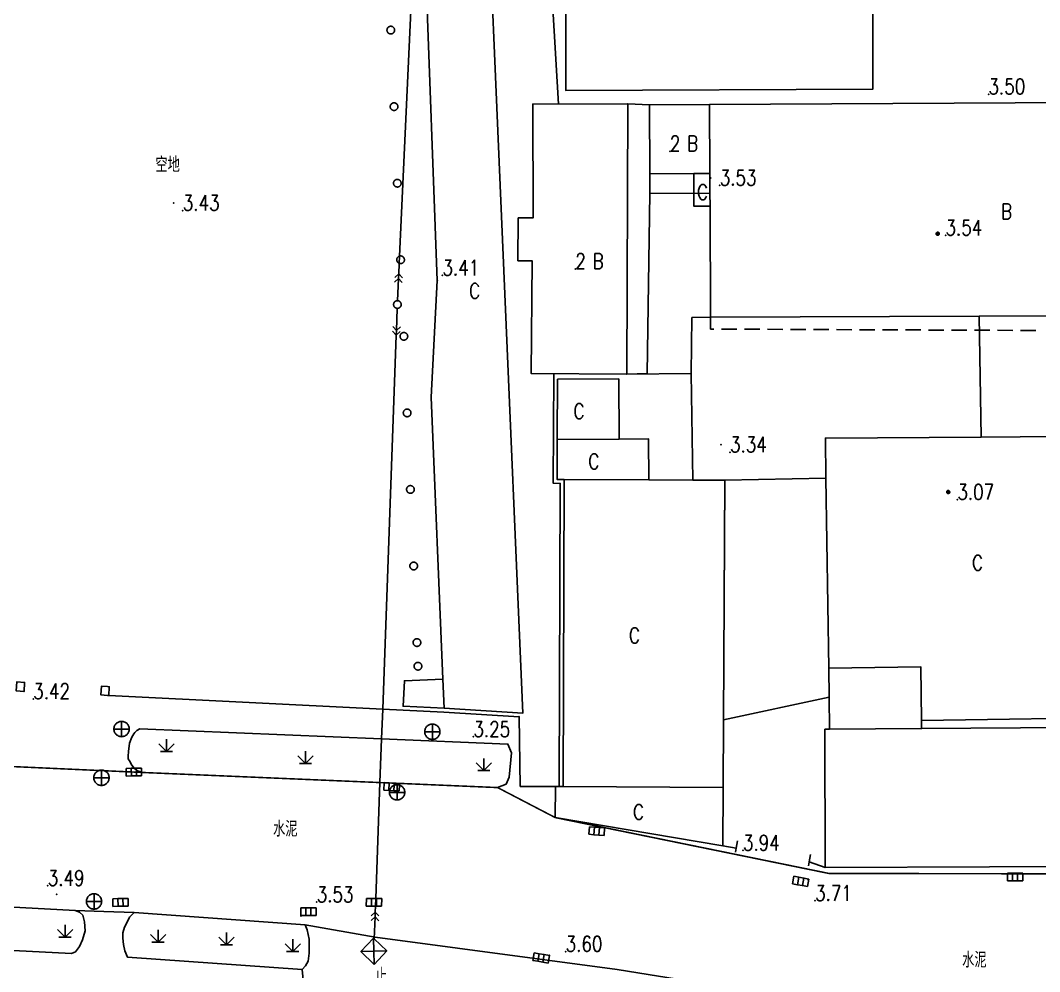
# Model space of a CAD drawing. Extents: x 500064 to 501389, y 2542464 to 2545400.
# Drawn here: x 500768.7 to 500835.2, y 2543049.7 to 2543111.8 of the extents above; entities that cross this region are included whole.
import ezdxf

# ---------------------------------------------------------------- set-up
doc = ezdxf.new("R2010")
doc.units = 0
doc.header["$LTSCALE"] = 0.5
doc.linetypes.add('CENTER', pattern=[50.8, 31.75, -6.35, 6.35, -6.35])
doc.layers.add('地形图', color=8, linetype='CONTINUOUS')
doc.styles.add('HZ', font='romans.shx', dxfattribs={"width": 0.8, "bigfont": 'hztxt.shx'})

msp = doc.modelspace()

# ---------------------------------------------------------------- linework, layer by layer
at = {"layer": '地形图', "linetype": 'Continuous', "const_width": 0.1}
msp.add_lwpolyline([(500667.086, 2543067.802), (500671.164, 2543067.622), (500701.342, 2543066.147), (500776.595, 2543062.722), (500799.805, 2543061.735), (500803.564, 2543059.778), (500821.423, 2543056.131), (500853.3, 2543056.079), (500858.689, 2543055.787), (500865.966, 2543053.35), (500870.357, 2543068.279), (500871.832, 2543084.568), (500873.555, 2543109.732), (500873.767, 2543122.87), (500871.505, 2543174.385), (500869.9, 2543231.392), (500861.967, 2543231.689)], dxfattribs=at)
at = {"layer": '地形图'}
for points in [[(500804.267, 2543163.829), (500804.247, 2543107.229), (500824.287, 2543107.299), (500824.289, 2543113.781), (500824.292, 2543121.966), (500824.304, 2543157.268), (500824.305, 2543159.568), (500824.307, 2543163.899)], [(500796.32, 2543066.906), (500801.453, 2543066.591), (500798.889, 2543126.371), (500794.727, 2543126.333), (500794.732, 2543123.565), (500795.89, 2543123.627), (500795.981, 2543119.774), (500796.018, 2543115.471), (500795.091, 2543115.453), (500795.87, 2543094.822), (500795.48, 2543087.216), (500796.242, 2543068.807)], [(500808.227, 2543088.71), (500808.299, 2543106.353), (500802.096, 2543106.331), (500802.123, 2543098.91), (500801.153, 2543098.906), (500801.133, 2543096.113), (500802.052, 2543096.107), (500802, 2543088.746)], [(500809.706, 2543106.283), (500808.299, 2543106.353), (500808.227, 2543088.71), (500809.558, 2543088.743), (500809.735, 2543100.503), (500809.731, 2543101.784)], [(500813.628, 2543106.305), (500809.706, 2543106.283), (500809.731, 2543101.784), (500812.602, 2543101.8), (500813.653, 2543101.806)], [(500853.525, 2543106.525), (500813.628, 2543106.305), (500813.653, 2543101.806), (500813.66, 2543100.525), (500813.665, 2543099.676), (500813.705, 2543092.432), (500831.235, 2543092.492), (500853.542, 2543092.568)], [(500809.731, 2543101.784), (500809.735, 2543100.503), (500812.608, 2543100.519), (500812.602, 2543101.8)], [(500812.602, 2543101.8), (500812.608, 2543100.519), (500812.613, 2543099.67), (500813.665, 2543099.676), (500813.66, 2543100.525), (500813.653, 2543101.806)], [(500831.235, 2543092.492), (500813.705, 2543092.432), (500812.485, 2543092.4), (500812.436, 2543088.752), (500812.54, 2543081.794), (500814.63, 2543081.784), (500814.641, 2543081.784), (500821.229, 2543081.921), (500821.191, 2543084.534), (500831.352, 2543084.608)], [(500807.732, 2543084.474), (500807.711, 2543088.397), (500803.718, 2543088.375), (500803.697, 2543084.451)], [(500807.732, 2543084.474), (500803.697, 2543084.451), (500803.683, 2543081.837), (500804.143, 2543081.835), (500809.67, 2543081.808), (500809.655, 2543084.484)], [(500821.229, 2543081.921), (500821.413, 2543069.53), (500827.413, 2543069.619), (500827.465, 2543066.12), (500841.788, 2543066.332), (500841.514, 2543084.682), (500831.352, 2543084.608), (500821.191, 2543084.534)], [(500809.67, 2543081.808), (500804.143, 2543081.835), (500804.08, 2543061.797), (500814.53, 2543061.747), (500814.554, 2543066.146), (500814.63, 2543081.784), (500812.54, 2543081.794)], [(500814.641, 2543081.784), (500814.64, 2543081.773), (500814.554, 2543066.146), (500821.441, 2543067.643), (500821.413, 2543069.53), (500821.229, 2543081.921)], [(500821.413, 2543069.53), (500821.441, 2543067.643), (500821.472, 2543065.543), (500827.473, 2543065.582), (500827.465, 2543066.12), (500827.413, 2543069.619)], [(500796.242, 2543068.807), (500793.722, 2543068.703), (500793.639, 2543067.039), (500796.32, 2543066.906)], [(500853.275, 2543065.757), (500827.473, 2543065.582), (500821.472, 2543065.543), (500821.157, 2543065.539), (500821.187, 2543056.509), (500853.337, 2543056.649)], [(500814.53, 2543061.747), (500804.08, 2543061.797), (500803.573, 2543061.8), (500803.564, 2543059.778), (500814.511, 2543057.939)]]:
    msp.add_lwpolyline(points, close=True, dxfattribs=at)
for points in [[(500787.384, 2543135.359), (500800.847, 2543133.659), (500801.712, 2543129.582), (500802.667, 2543125.079), (500803.788, 2543106.337)], [(500794.805, 2543126.585), (500793.413, 2543096.416), (500793.391, 2543095.94), (500793.359, 2543095.252)], [(500792.831, 2543110.911), (500792.847, 2543110.911), (500792.862, 2543110.912), (500792.878, 2543110.914), (500792.893, 2543110.917), (500792.908, 2543110.922), (500792.923, 2543110.927), (500792.938, 2543110.933), (500792.952, 2543110.939), (500792.966, 2543110.947), (500792.979, 2543110.956), (500792.991, 2543110.965), (500793.003, 2543110.975), (500793.015, 2543110.986), (500793.025, 2543110.998), (500793.035, 2543111.01), (500793.044, 2543111.023), (500793.053, 2543111.036), (500793.06, 2543111.05), (500793.066, 2543111.064), (500793.072, 2543111.079), (500793.077, 2543111.094), (500793.08, 2543111.109), (500793.083, 2543111.125), (500793.085, 2543111.14), (500793.086, 2543111.156), (500793.086, 2543111.172), (500793.085, 2543111.187), (500793.082, 2543111.203), (500793.079, 2543111.218), (500793.075, 2543111.233), (500793.07, 2543111.248), (500793.064, 2543111.263), (500793.057, 2543111.277), (500793.05, 2543111.29), (500793.041, 2543111.304), (500793.032, 2543111.316), (500793.022, 2543111.328), (500793.011, 2543111.34), (500792.999, 2543111.35), (500792.987, 2543111.36), (500792.974, 2543111.369), (500792.961, 2543111.377), (500792.947, 2543111.385), (500792.933, 2543111.391), (500792.918, 2543111.397), (500792.903, 2543111.402), (500792.888, 2543111.405), (500792.872, 2543111.408), (500792.857, 2543111.41), (500792.841, 2543111.411), (500792.825, 2543111.411), (500792.81, 2543111.409), (500792.794, 2543111.407), (500792.779, 2543111.404), (500792.763, 2543111.4), (500792.749, 2543111.395), (500792.734, 2543111.389), (500792.72, 2543111.382), (500792.706, 2543111.375), (500792.693, 2543111.366), (500792.68, 2543111.357), (500792.668, 2543111.347), (500792.657, 2543111.336), (500792.647, 2543111.324), (500792.637, 2543111.312), (500792.628, 2543111.299), (500792.619, 2543111.286), (500792.612, 2543111.272), (500792.605, 2543111.257), (500792.6, 2543111.243), (500792.595, 2543111.228), (500792.591, 2543111.213), (500792.589, 2543111.197), (500792.587, 2543111.182), (500792.586, 2543111.166), (500792.586, 2543111.15), (500792.587, 2543111.135), (500792.589, 2543111.119), (500792.593, 2543111.104), (500792.597, 2543111.088), (500792.602, 2543111.073), (500792.608, 2543111.059), (500792.614, 2543111.045), (500792.622, 2543111.031), (500792.631, 2543111.018), (500792.64, 2543111.005), (500792.65, 2543110.993), (500792.661, 2543110.982), (500792.673, 2543110.971), (500792.685, 2543110.962), (500792.698, 2543110.953), (500792.711, 2543110.944), (500792.725, 2543110.937), (500792.739, 2543110.93), (500792.754, 2543110.925), (500792.769, 2543110.92), (500792.784, 2543110.916), (500792.8, 2543110.913), (500792.815, 2543110.912), (500792.831, 2543110.911)], [(500793.044, 2543105.915), (500793.06, 2543105.916), (500793.076, 2543105.917), (500793.091, 2543105.919), (500793.107, 2543105.922), (500793.122, 2543105.926), (500793.137, 2543105.931), (500793.151, 2543105.937), (500793.165, 2543105.944), (500793.179, 2543105.952), (500793.192, 2543105.96), (500793.205, 2543105.97), (500793.217, 2543105.98), (500793.228, 2543105.991), (500793.239, 2543106.002), (500793.248, 2543106.014), (500793.258, 2543106.027), (500793.266, 2543106.041), (500793.273, 2543106.054), (500793.28, 2543106.069), (500793.285, 2543106.083), (500793.29, 2543106.098), (500793.294, 2543106.114), (500793.297, 2543106.129), (500793.298, 2543106.145), (500793.299, 2543106.16), (500793.299, 2543106.176), (500793.298, 2543106.192), (500793.296, 2543106.207), (500793.293, 2543106.223), (500793.289, 2543106.238), (500793.283, 2543106.253), (500793.278, 2543106.267), (500793.271, 2543106.281), (500793.263, 2543106.295), (500793.254, 2543106.308), (500793.245, 2543106.321), (500793.235, 2543106.333), (500793.224, 2543106.344), (500793.212, 2543106.355), (500793.2, 2543106.365), (500793.187, 2543106.374), (500793.174, 2543106.382), (500793.16, 2543106.389), (500793.146, 2543106.396), (500793.131, 2543106.401), (500793.116, 2543106.406), (500793.101, 2543106.41), (500793.086, 2543106.413), (500793.07, 2543106.414), (500793.054, 2543106.415), (500793.039, 2543106.415), (500793.023, 2543106.414), (500793.007, 2543106.412), (500792.992, 2543106.409), (500792.977, 2543106.405), (500792.962, 2543106.4), (500792.947, 2543106.394), (500792.933, 2543106.387), (500792.92, 2543106.379), (500792.906, 2543106.371), (500792.894, 2543106.361), (500792.882, 2543106.351), (500792.87, 2543106.34), (500792.86, 2543106.329), (500792.85, 2543106.316), (500792.841, 2543106.304), (500792.833, 2543106.29), (500792.825, 2543106.276), (500792.819, 2543106.262), (500792.813, 2543106.247), (500792.808, 2543106.232), (500792.805, 2543106.217), (500792.802, 2543106.202), (500792.8, 2543106.186), (500792.799, 2543106.17), (500792.799, 2543106.155), (500792.801, 2543106.139), (500792.803, 2543106.124), (500792.806, 2543106.108), (500792.81, 2543106.093), (500792.815, 2543106.078), (500792.821, 2543106.064), (500792.828, 2543106.049), (500792.835, 2543106.036), (500792.844, 2543106.023), (500792.853, 2543106.01), (500792.864, 2543105.998), (500792.874, 2543105.987), (500792.886, 2543105.976), (500792.898, 2543105.966), (500792.911, 2543105.957), (500792.924, 2543105.949), (500792.938, 2543105.941), (500792.953, 2543105.935), (500792.967, 2543105.929), (500792.982, 2543105.925), (500792.997, 2543105.921), (500793.013, 2543105.918), (500793.029, 2543105.916), (500793.044, 2543105.915)], [(500809.731, 2543101.784), (500809.735, 2543100.503), (500813.66, 2543100.525)], [(500793.258, 2543100.92), (500793.273, 2543100.92), (500793.289, 2543100.921), (500793.304, 2543100.923), (500793.32, 2543100.927), (500793.335, 2543100.931), (500793.35, 2543100.936), (500793.364, 2543100.942), (500793.379, 2543100.948), (500793.392, 2543100.956), (500793.405, 2543100.965), (500793.418, 2543100.974), (500793.43, 2543100.984), (500793.441, 2543100.995), (500793.452, 2543101.007), (500793.462, 2543101.019), (500793.471, 2543101.032), (500793.479, 2543101.045), (500793.487, 2543101.059), (500793.493, 2543101.073), (500793.499, 2543101.088), (500793.503, 2543101.103), (500793.507, 2543101.118), (500793.51, 2543101.134), (500793.512, 2543101.149), (500793.513, 2543101.165), (500793.512, 2543101.181), (500793.511, 2543101.196), (500793.509, 2543101.212), (500793.506, 2543101.227), (500793.502, 2543101.242), (500793.497, 2543101.257), (500793.491, 2543101.272), (500793.484, 2543101.286), (500793.476, 2543101.3), (500793.468, 2543101.313), (500793.458, 2543101.325), (500793.448, 2543101.337), (500793.437, 2543101.349), (500793.426, 2543101.359), (500793.414, 2543101.369), (500793.401, 2543101.378), (500793.387, 2543101.387), (500793.374, 2543101.394), (500793.359, 2543101.4), (500793.345, 2543101.406), (500793.33, 2543101.411), (500793.314, 2543101.414), (500793.299, 2543101.417), (500793.283, 2543101.419), (500793.268, 2543101.42), (500793.252, 2543101.42), (500793.236, 2543101.419), (500793.221, 2543101.416), (500793.205, 2543101.413), (500793.19, 2543101.409), (500793.175, 2543101.404), (500793.161, 2543101.398), (500793.147, 2543101.391), (500793.133, 2543101.384), (500793.12, 2543101.375), (500793.107, 2543101.366), (500793.095, 2543101.356), (500793.084, 2543101.345), (500793.073, 2543101.333), (500793.063, 2543101.321), (500793.054, 2543101.308), (500793.046, 2543101.295), (500793.039, 2543101.281), (500793.032, 2543101.267), (500793.026, 2543101.252), (500793.022, 2543101.237), (500793.018, 2543101.222), (500793.015, 2543101.206), (500793.013, 2543101.191), (500793.013, 2543101.175), (500793.013, 2543101.159), (500793.014, 2543101.144), (500793.016, 2543101.128), (500793.019, 2543101.113), (500793.023, 2543101.097), (500793.028, 2543101.083), (500793.034, 2543101.068), (500793.041, 2543101.054), (500793.049, 2543101.04), (500793.057, 2543101.027), (500793.067, 2543101.014), (500793.077, 2543101.002), (500793.088, 2543100.991), (500793.099, 2543100.981), (500793.112, 2543100.971), (500793.124, 2543100.962), (500793.138, 2543100.953), (500793.152, 2543100.946), (500793.166, 2543100.939), (500793.181, 2543100.934), (500793.196, 2543100.929), (500793.211, 2543100.925), (500793.226, 2543100.923), (500793.242, 2543100.921), (500793.258, 2543100.92)], [(500808.227, 2543088.71), (500809.558, 2543088.743), (500809.735, 2543100.503)], [(500828.522, 2543097.774), (500828.532, 2543097.774), (500828.543, 2543097.776), (500828.553, 2543097.779), (500828.562, 2543097.782), (500828.572, 2543097.787), (500828.581, 2543097.793), (500828.589, 2543097.799), (500828.596, 2543097.807), (500828.603, 2543097.815), (500828.606, 2543097.82), (500828.608, 2543097.824), (500828.613, 2543097.833), (500828.617, 2543097.843), (500828.62, 2543097.853), (500828.621, 2543097.863), (500828.622, 2543097.874), (500828.621, 2543097.884), (500828.62, 2543097.895), (500828.617, 2543097.905), (500828.613, 2543097.914), (500828.61, 2543097.921), (500828.608, 2543097.924), (500828.603, 2543097.933), (500828.596, 2543097.941), (500828.589, 2543097.948), (500828.581, 2543097.955), (500828.572, 2543097.96), (500828.571, 2543097.961), (500828.562, 2543097.965), (500828.553, 2543097.969), (500828.543, 2543097.972), (500828.532, 2543097.973), (500828.522, 2543097.974), (500828.511, 2543097.973), (500828.501, 2543097.972), (500828.491, 2543097.969), (500828.481, 2543097.965), (500828.472, 2543097.96), (500828.463, 2543097.955), (500828.455, 2543097.948), (500828.447, 2543097.941), (500828.441, 2543097.933), (500828.438, 2543097.928), (500828.435, 2543097.924), (500828.43, 2543097.914), (500828.427, 2543097.905), (500828.424, 2543097.895), (500828.422, 2543097.884), (500828.422, 2543097.874), (500828.422, 2543097.863), (500828.424, 2543097.853), (500828.427, 2543097.843), (500828.43, 2543097.833), (500828.434, 2543097.827), (500828.435, 2543097.824), (500828.441, 2543097.815), (500828.447, 2543097.807), (500828.455, 2543097.799), (500828.463, 2543097.793), (500828.472, 2543097.787), (500828.473, 2543097.787), (500828.481, 2543097.782), (500828.491, 2543097.779), (500828.501, 2543097.776), (500828.511, 2543097.774), (500828.522, 2543097.774)], [(500828.473, 2543097.787), (500828.606, 2543097.82), (500828.608, 2543097.824), (500828.435, 2543097.824), (500828.434, 2543097.827), (500828.622, 2543097.874), (500828.422, 2543097.874), (500828.61, 2543097.921), (500828.608, 2543097.924), (500828.435, 2543097.924), (500828.438, 2543097.928), (500828.571, 2543097.961)], [(500793.471, 2543095.925), (500793.487, 2543095.925), (500793.502, 2543095.926), (500793.518, 2543095.928), (500793.533, 2543095.931), (500793.548, 2543095.935), (500793.563, 2543095.94), (500793.578, 2543095.946), (500793.592, 2543095.953), (500793.606, 2543095.961), (500793.619, 2543095.969), (500793.631, 2543095.979), (500793.643, 2543095.989), (500793.655, 2543096), (500793.665, 2543096.011), (500793.675, 2543096.023), (500793.684, 2543096.036), (500793.693, 2543096.05), (500793.7, 2543096.063), (500793.707, 2543096.078), (500793.712, 2543096.092), (500793.717, 2543096.107), (500793.721, 2543096.123), (500793.723, 2543096.138), (500793.725, 2543096.154), (500793.726, 2543096.169), (500793.726, 2543096.185), (500793.725, 2543096.201), (500793.722, 2543096.216), (500793.719, 2543096.232), (500793.715, 2543096.247), (500793.71, 2543096.262), (500793.704, 2543096.276), (500793.697, 2543096.29), (500793.69, 2543096.304), (500793.681, 2543096.317), (500793.672, 2543096.33), (500793.662, 2543096.342), (500793.651, 2543096.353), (500793.639, 2543096.364), (500793.627, 2543096.374), (500793.614, 2543096.383), (500793.601, 2543096.391), (500793.587, 2543096.398), (500793.573, 2543096.405), (500793.558, 2543096.411), (500793.543, 2543096.415), (500793.528, 2543096.419), (500793.512, 2543096.422), (500793.497, 2543096.424), (500793.481, 2543096.424), (500793.465, 2543096.424), (500793.45, 2543096.423), (500793.434, 2543096.421), (500793.419, 2543096.418), (500793.413, 2543096.416), (500793.403, 2543096.414), (500793.389, 2543096.409), (500793.374, 2543096.403), (500793.36, 2543096.396), (500793.346, 2543096.388), (500793.333, 2543096.38), (500793.32, 2543096.37), (500793.309, 2543096.36), (500793.297, 2543096.349), (500793.287, 2543096.338), (500793.277, 2543096.325), (500793.268, 2543096.313), (500793.259, 2543096.299), (500793.252, 2543096.285), (500793.245, 2543096.271), (500793.24, 2543096.256), (500793.235, 2543096.241), (500793.231, 2543096.226), (500793.229, 2543096.211), (500793.227, 2543096.195), (500793.226, 2543096.179), (500793.226, 2543096.164), (500793.227, 2543096.148), (500793.229, 2543096.133), (500793.233, 2543096.117), (500793.237, 2543096.102), (500793.242, 2543096.087), (500793.248, 2543096.073), (500793.255, 2543096.058), (500793.262, 2543096.045), (500793.271, 2543096.032), (500793.28, 2543096.019), (500793.29, 2543096.007), (500793.301, 2543095.996), (500793.313, 2543095.985), (500793.325, 2543095.975), (500793.338, 2543095.966), (500793.351, 2543095.958), (500793.365, 2543095.95), (500793.379, 2543095.944), (500793.391, 2543095.94), (500793.394, 2543095.938), (500793.409, 2543095.934), (500793.424, 2543095.93), (500793.44, 2543095.927), (500793.455, 2543095.925), (500793.471, 2543095.925)], [(500793.098, 2543095.014), (500793.359, 2543095.252)], [(500793.278, 2543093.504), (500793.345, 2543094.944), (500793.359, 2543095.252)], [(500793.359, 2543095.252), (500793.597, 2543094.991)], [(500793.084, 2543094.706), (500793.345, 2543094.944)], [(500793.345, 2543094.944), (500793.583, 2543094.683)], [(500793.267, 2543093.004), (500793.283, 2543093.005), (500793.298, 2543093.006), (500793.314, 2543093.009), (500793.329, 2543093.012), (500793.344, 2543093.016), (500793.359, 2543093.022), (500793.373, 2543093.028), (500793.387, 2543093.035), (500793.401, 2543093.043), (500793.414, 2543093.052), (500793.426, 2543093.062), (500793.438, 2543093.072), (500793.449, 2543093.083), (500793.459, 2543093.095), (500793.469, 2543093.107), (500793.478, 2543093.12), (500793.486, 2543093.134), (500793.493, 2543093.148), (500793.499, 2543093.162), (500793.505, 2543093.177), (500793.509, 2543093.192), (500793.512, 2543093.207), (500793.515, 2543093.223), (500793.516, 2543093.238), (500793.517, 2543093.254), (500793.516, 2543093.27), (500793.515, 2543093.286), (500793.512, 2543093.301), (500793.509, 2543093.316), (500793.505, 2543093.331), (500793.499, 2543093.346), (500793.493, 2543093.361), (500793.486, 2543093.375), (500793.478, 2543093.388), (500793.469, 2543093.401), (500793.459, 2543093.414), (500793.449, 2543093.425), (500793.438, 2543093.436), (500793.426, 2543093.447), (500793.414, 2543093.456), (500793.401, 2543093.465), (500793.387, 2543093.473), (500793.373, 2543093.48), (500793.359, 2543093.487), (500793.344, 2543093.492), (500793.329, 2543093.496), (500793.314, 2543093.5), (500793.298, 2543093.502), (500793.283, 2543093.504), (500793.278, 2543093.504), (500793.267, 2543093.504), (500793.251, 2543093.504), (500793.235, 2543093.502), (500793.22, 2543093.5), (500793.205, 2543093.496), (500793.19, 2543093.492), (500793.175, 2543093.487), (500793.16, 2543093.48), (500793.146, 2543093.473), (500793.133, 2543093.465), (500793.12, 2543093.456), (500793.107, 2543093.447), (500793.096, 2543093.436), (500793.085, 2543093.425), (500793.074, 2543093.414), (500793.065, 2543093.401), (500793.056, 2543093.388), (500793.048, 2543093.375), (500793.041, 2543093.361), (500793.034, 2543093.346), (500793.029, 2543093.331), (500793.025, 2543093.316), (500793.021, 2543093.301), (500793.019, 2543093.286), (500793.017, 2543093.27), (500793.017, 2543093.254), (500793.017, 2543093.238), (500793.019, 2543093.223), (500793.021, 2543093.207), (500793.025, 2543093.192), (500793.029, 2543093.177), (500793.034, 2543093.162), (500793.041, 2543093.148), (500793.048, 2543093.134), (500793.056, 2543093.12), (500793.065, 2543093.107), (500793.074, 2543093.095), (500793.085, 2543093.083), (500793.096, 2543093.072), (500793.107, 2543093.062), (500793.12, 2543093.052), (500793.133, 2543093.043), (500793.146, 2543093.035), (500793.16, 2543093.028), (500793.175, 2543093.022), (500793.19, 2543093.016), (500793.205, 2543093.012), (500793.22, 2543093.009), (500793.235, 2543093.006), (500793.251, 2543093.005), (500793.258, 2543093.004), (500793.267, 2543093.004)], [(500793.258, 2543093.004), (500793.205, 2543091.563), (500793.194, 2543091.255)], [(500808.227, 2543088.71), (500812.436, 2543088.752), (500812.485, 2543092.4), (500813.705, 2543092.432)], [(500813.705, 2543092.432), (500813.701, 2543091.652), (500813.921, 2543091.652)], [(500793.205, 2543091.563), (500792.965, 2543091.822)], [(500793.464, 2543091.804), (500793.205, 2543091.563)], [(500791.825, 2543053.614), (500791.839, 2543053.999), (500791.857, 2543054.499), (500792.132, 2543062.061), (500792.236, 2543064.911), (500792.307, 2543066.855), (500793.194, 2543091.255)], [(500793.194, 2543091.255), (500792.953, 2543091.514)], [(500793.453, 2543091.496), (500793.194, 2543091.255)], [(500793.684, 2543090.929), (500793.7, 2543090.929), (500793.716, 2543090.93), (500793.731, 2543090.933), (500793.747, 2543090.936), (500793.762, 2543090.94), (500793.777, 2543090.945), (500793.791, 2543090.951), (500793.805, 2543090.958), (500793.819, 2543090.965), (500793.832, 2543090.974), (500793.845, 2543090.983), (500793.857, 2543090.993), (500793.868, 2543091.004), (500793.879, 2543091.016), (500793.889, 2543091.028), (500793.898, 2543091.041), (500793.906, 2543091.054), (500793.913, 2543091.068), (500793.92, 2543091.082), (500793.925, 2543091.097), (500793.93, 2543091.112), (500793.934, 2543091.127), (500793.937, 2543091.143), (500793.938, 2543091.158), (500793.939, 2543091.174), (500793.939, 2543091.19), (500793.938, 2543091.205), (500793.936, 2543091.221), (500793.933, 2543091.236), (500793.929, 2543091.251), (500793.924, 2543091.266), (500793.918, 2543091.281), (500793.911, 2543091.295), (500793.903, 2543091.309), (500793.894, 2543091.322), (500793.885, 2543091.334), (500793.875, 2543091.346), (500793.864, 2543091.358), (500793.852, 2543091.368), (500793.84, 2543091.378), (500793.827, 2543091.387), (500793.814, 2543091.396), (500793.8, 2543091.403), (500793.786, 2543091.41), (500793.771, 2543091.415), (500793.756, 2543091.42), (500793.741, 2543091.424), (500793.726, 2543091.426), (500793.71, 2543091.428), (500793.694, 2543091.429), (500793.679, 2543091.429), (500793.663, 2543091.428), (500793.647, 2543091.425), (500793.632, 2543091.422), (500793.617, 2543091.418), (500793.602, 2543091.413), (500793.587, 2543091.407), (500793.573, 2543091.4), (500793.56, 2543091.393), (500793.546, 2543091.384), (500793.534, 2543091.375), (500793.522, 2543091.365), (500793.511, 2543091.354), (500793.5, 2543091.342), (500793.49, 2543091.33), (500793.481, 2543091.317), (500793.473, 2543091.304), (500793.465, 2543091.29), (500793.459, 2543091.276), (500793.453, 2543091.261), (500793.448, 2543091.246), (500793.445, 2543091.231), (500793.442, 2543091.215), (500793.44, 2543091.2), (500793.439, 2543091.184), (500793.439, 2543091.168), (500793.441, 2543091.153), (500793.443, 2543091.137), (500793.446, 2543091.122), (500793.45, 2543091.107), (500793.455, 2543091.092), (500793.461, 2543091.077), (500793.468, 2543091.063), (500793.476, 2543091.049), (500793.484, 2543091.036), (500793.493, 2543091.024), (500793.504, 2543091.012), (500793.515, 2543091), (500793.526, 2543090.99), (500793.538, 2543090.98), (500793.551, 2543090.971), (500793.564, 2543090.962), (500793.578, 2543090.955), (500793.593, 2543090.948), (500793.607, 2543090.943), (500793.622, 2543090.938), (500793.638, 2543090.934), (500793.653, 2543090.932), (500793.669, 2543090.93), (500793.684, 2543090.929)], [(500814.421, 2543091.65), (500815.421, 2543091.646)], [(500815.921, 2543091.643), (500816.921, 2543091.639)], [(500817.421, 2543091.637), (500818.421, 2543091.633)], [(500818.921, 2543091.63), (500819.921, 2543091.626)], [(500820.421, 2543091.624), (500821.421, 2543091.62)], [(500821.921, 2543091.618), (500822.921, 2543091.613)], [(500823.421, 2543091.611), (500824.421, 2543091.607)], [(500824.921, 2543091.605), (500825.921, 2543091.6)], [(500826.421, 2543091.598), (500827.421, 2543091.594)], [(500827.921, 2543091.592), (500828.921, 2543091.587)], [(500829.421, 2543091.585), (500830.421, 2543091.581)], [(500830.921, 2543091.579), (500831.921, 2543091.574)], [(500832.421, 2543091.572), (500833.421, 2543091.568)], [(500833.921, 2543091.566), (500834.921, 2543091.561)], [(500803.469, 2543088.738), (500803.432, 2543081.588), (500803.891, 2543081.586), (500803.83, 2543061.798)], [(500793.898, 2543085.934), (500793.913, 2543085.934), (500793.929, 2543085.935), (500793.945, 2543085.937), (500793.96, 2543085.94), (500793.975, 2543085.944), (500793.99, 2543085.949), (500794.005, 2543085.955), (500794.019, 2543085.962), (500794.032, 2543085.97), (500794.045, 2543085.978), (500794.058, 2543085.988), (500794.07, 2543085.998), (500794.081, 2543086.009), (500794.092, 2543086.02), (500794.102, 2543086.033), (500794.111, 2543086.045), (500794.119, 2543086.059), (500794.127, 2543086.073), (500794.133, 2543086.087), (500794.139, 2543086.101), (500794.143, 2543086.117), (500794.147, 2543086.132), (500794.15, 2543086.147), (500794.152, 2543086.163), (500794.153, 2543086.178), (500794.152, 2543086.194), (500794.151, 2543086.21), (500794.149, 2543086.225), (500794.146, 2543086.241), (500794.142, 2543086.256), (500794.137, 2543086.271), (500794.131, 2543086.285), (500794.124, 2543086.3), (500794.116, 2543086.313), (500794.108, 2543086.326), (500794.098, 2543086.339), (500794.088, 2543086.351), (500794.077, 2543086.362), (500794.066, 2543086.373), (500794.054, 2543086.383), (500794.041, 2543086.392), (500794.027, 2543086.4), (500794.014, 2543086.408), (500793.999, 2543086.414), (500793.985, 2543086.42), (500793.97, 2543086.424), (500793.954, 2543086.428), (500793.939, 2543086.431), (500793.923, 2543086.433), (500793.908, 2543086.433), (500793.892, 2543086.433), (500793.876, 2543086.432), (500793.861, 2543086.43), (500793.845, 2543086.427), (500793.83, 2543086.423), (500793.815, 2543086.418), (500793.801, 2543086.412), (500793.787, 2543086.405), (500793.773, 2543086.397), (500793.76, 2543086.389), (500793.747, 2543086.379), (500793.735, 2543086.369), (500793.724, 2543086.358), (500793.713, 2543086.347), (500793.703, 2543086.334), (500793.694, 2543086.322), (500793.686, 2543086.308), (500793.679, 2543086.294), (500793.672, 2543086.28), (500793.667, 2543086.266), (500793.662, 2543086.251), (500793.658, 2543086.235), (500793.655, 2543086.22), (500793.654, 2543086.204), (500793.653, 2543086.189), (500793.653, 2543086.173), (500793.654, 2543086.157), (500793.656, 2543086.142), (500793.659, 2543086.126), (500793.663, 2543086.111), (500793.668, 2543086.096), (500793.674, 2543086.082), (500793.681, 2543086.068), (500793.689, 2543086.054), (500793.697, 2543086.041), (500793.707, 2543086.028), (500793.717, 2543086.016), (500793.728, 2543086.005), (500793.739, 2543085.994), (500793.752, 2543085.984), (500793.764, 2543085.975), (500793.778, 2543085.967), (500793.792, 2543085.959), (500793.806, 2543085.953), (500793.821, 2543085.947), (500793.836, 2543085.943), (500793.851, 2543085.939), (500793.866, 2543085.936), (500793.882, 2543085.934), (500793.898, 2543085.934)], [(500794.111, 2543080.938), (500794.127, 2543080.938), (500794.142, 2543080.939), (500794.158, 2543080.942), (500794.173, 2543080.945), (500794.188, 2543080.949), (500794.203, 2543080.954), (500794.218, 2543080.96), (500794.232, 2543080.967), (500794.246, 2543080.974), (500794.259, 2543080.983), (500794.271, 2543080.992), (500794.283, 2543081.002), (500794.295, 2543081.013), (500794.305, 2543081.025), (500794.315, 2543081.037), (500794.324, 2543081.05), (500794.333, 2543081.063), (500794.34, 2543081.077), (500794.347, 2543081.091), (500794.352, 2543081.106), (500794.357, 2543081.121), (500794.361, 2543081.136), (500794.363, 2543081.152), (500794.365, 2543081.167), (500794.366, 2543081.183), (500794.366, 2543081.199), (500794.365, 2543081.214), (500794.362, 2543081.23), (500794.359, 2543081.245), (500794.355, 2543081.261), (500794.35, 2543081.275), (500794.344, 2543081.29), (500794.337, 2543081.304), (500794.33, 2543081.318), (500794.321, 2543081.331), (500794.312, 2543081.344), (500794.302, 2543081.355), (500794.291, 2543081.367), (500794.279, 2543081.377), (500794.267, 2543081.387), (500794.254, 2543081.396), (500794.241, 2543081.405), (500794.227, 2543081.412), (500794.213, 2543081.419), (500794.198, 2543081.424), (500794.183, 2543081.429), (500794.168, 2543081.433), (500794.152, 2543081.435), (500794.137, 2543081.437), (500794.121, 2543081.438), (500794.105, 2543081.438), (500794.09, 2543081.437), (500794.074, 2543081.435), (500794.059, 2543081.431), (500794.044, 2543081.427), (500794.029, 2543081.422), (500794.014, 2543081.416), (500794, 2543081.409), (500793.986, 2543081.402), (500793.973, 2543081.393), (500793.961, 2543081.384), (500793.949, 2543081.374), (500793.937, 2543081.363), (500793.927, 2543081.351), (500793.917, 2543081.339), (500793.908, 2543081.326), (500793.899, 2543081.313), (500793.892, 2543081.299), (500793.885, 2543081.285), (500793.88, 2543081.27), (500793.875, 2543081.255), (500793.871, 2543081.24), (500793.869, 2543081.224), (500793.867, 2543081.209), (500793.866, 2543081.193), (500793.866, 2543081.177), (500793.867, 2543081.162), (500793.87, 2543081.146), (500793.873, 2543081.131), (500793.877, 2543081.116), (500793.882, 2543081.101), (500793.888, 2543081.086), (500793.895, 2543081.072), (500793.902, 2543081.058), (500793.911, 2543081.045), (500793.92, 2543081.033), (500793.93, 2543081.021), (500793.941, 2543081.009), (500793.953, 2543080.999), (500793.965, 2543080.989), (500793.978, 2543080.98), (500793.991, 2543080.971), (500794.005, 2543080.964), (500794.019, 2543080.957), (500794.034, 2543080.952), (500794.049, 2543080.947), (500794.064, 2543080.943), (500794.08, 2543080.941), (500794.095, 2543080.939), (500794.111, 2543080.938)], [(500829.207, 2543080.918), (500829.217, 2543080.919), (500829.227, 2543080.92), (500829.238, 2543080.923), (500829.247, 2543080.927), (500829.257, 2543080.932), (500829.265, 2543080.937), (500829.274, 2543080.944), (500829.281, 2543080.951), (500829.288, 2543080.959), (500829.291, 2543080.964), (500829.293, 2543080.968), (500829.298, 2543080.978), (500829.302, 2543080.987), (500829.304, 2543080.997), (500829.306, 2543081.008), (500829.307, 2543081.018), (500829.306, 2543081.029), (500829.304, 2543081.039), (500829.302, 2543081.049), (500829.298, 2543081.059), (500829.295, 2543081.065), (500829.293, 2543081.068), (500829.288, 2543081.077), (500829.281, 2543081.085), (500829.274, 2543081.093), (500829.265, 2543081.099), (500829.257, 2543081.105), (500829.256, 2543081.106), (500829.247, 2543081.11), (500829.238, 2543081.113), (500829.227, 2543081.116), (500829.217, 2543081.118), (500829.207, 2543081.118), (500829.196, 2543081.118), (500829.186, 2543081.116), (500829.176, 2543081.113), (500829.166, 2543081.11), (500829.157, 2543081.105), (500829.148, 2543081.099), (500829.14, 2543081.093), (500829.132, 2543081.085), (500829.126, 2543081.077), (500829.123, 2543081.072), (500829.12, 2543081.068), (500829.115, 2543081.059), (500829.112, 2543081.049), (500829.109, 2543081.039), (500829.107, 2543081.029), (500829.107, 2543081.018), (500829.107, 2543081.008), (500829.109, 2543080.997), (500829.112, 2543080.987), (500829.115, 2543080.978), (500829.119, 2543080.971), (500829.12, 2543080.968), (500829.126, 2543080.959), (500829.132, 2543080.951), (500829.14, 2543080.944), (500829.148, 2543080.937), (500829.157, 2543080.932), (500829.158, 2543080.931), (500829.166, 2543080.927), (500829.176, 2543080.923), (500829.186, 2543080.92), (500829.196, 2543080.919), (500829.207, 2543080.918)], [(500829.158, 2543080.931), (500829.291, 2543080.964), (500829.293, 2543080.968), (500829.12, 2543080.968), (500829.119, 2543080.971), (500829.307, 2543081.018), (500829.107, 2543081.018), (500829.295, 2543081.065), (500829.293, 2543081.068), (500829.12, 2543081.068), (500829.123, 2543081.072), (500829.256, 2543081.106)], [(500794.324, 2543075.943), (500794.34, 2543075.943), (500794.356, 2543075.944), (500794.371, 2543075.946), (500794.387, 2543075.949), (500794.402, 2543075.953), (500794.417, 2543075.958), (500794.431, 2543075.964), (500794.445, 2543075.971), (500794.459, 2543075.979), (500794.472, 2543075.987), (500794.485, 2543075.997), (500794.497, 2543076.007), (500794.508, 2543076.018), (500794.519, 2543076.029), (500794.529, 2543076.042), (500794.538, 2543076.054), (500794.546, 2543076.068), (500794.553, 2543076.082), (500794.56, 2543076.096), (500794.566, 2543076.111), (500794.57, 2543076.126), (500794.574, 2543076.141), (500794.577, 2543076.156), (500794.578, 2543076.172), (500794.579, 2543076.188), (500794.579, 2543076.203), (500794.578, 2543076.219), (500794.576, 2543076.234), (500794.573, 2543076.25), (500794.569, 2543076.265), (500794.564, 2543076.28), (500794.558, 2543076.294), (500794.551, 2543076.309), (500794.543, 2543076.322), (500794.535, 2543076.335), (500794.525, 2543076.348), (500794.515, 2543076.36), (500794.504, 2543076.371), (500794.493, 2543076.382), (500794.48, 2543076.392), (500794.468, 2543076.401), (500794.454, 2543076.409), (500794.44, 2543076.417), (500794.426, 2543076.423), (500794.411, 2543076.429), (500794.396, 2543076.433), (500794.381, 2543076.437), (500794.366, 2543076.44), (500794.35, 2543076.442), (500794.334, 2543076.443), (500794.319, 2543076.442), (500794.303, 2543076.441), (500794.287, 2543076.439), (500794.272, 2543076.436), (500794.257, 2543076.432), (500794.242, 2543076.427), (500794.227, 2543076.421), (500794.213, 2543076.414), (500794.2, 2543076.406), (500794.187, 2543076.398), (500794.174, 2543076.388), (500794.162, 2543076.378), (500794.151, 2543076.367), (500794.14, 2543076.356), (500794.13, 2543076.344), (500794.121, 2543076.331), (500794.113, 2543076.317), (500794.105, 2543076.304), (500794.099, 2543076.289), (500794.093, 2543076.275), (500794.089, 2543076.26), (500794.085, 2543076.244), (500794.082, 2543076.229), (500794.08, 2543076.213), (500794.079, 2543076.198), (500794.08, 2543076.182), (500794.081, 2543076.166), (500794.083, 2543076.151), (500794.086, 2543076.135), (500794.09, 2543076.12), (500794.095, 2543076.105), (500794.101, 2543076.091), (500794.108, 2543076.077), (500794.116, 2543076.063), (500794.124, 2543076.05), (500794.134, 2543076.037), (500794.144, 2543076.025), (500794.155, 2543076.014), (500794.166, 2543076.003), (500794.178, 2543075.993), (500794.191, 2543075.984), (500794.205, 2543075.976), (500794.218, 2543075.969), (500794.233, 2543075.962), (500794.247, 2543075.956), (500794.262, 2543075.952), (500794.278, 2543075.948), (500794.293, 2543075.945), (500794.309, 2543075.943), (500794.324, 2543075.943)], [(500794.538, 2543070.947), (500794.553, 2543070.947), (500794.569, 2543070.949), (500794.585, 2543070.951), (500794.6, 2543070.954), (500794.615, 2543070.958), (500794.63, 2543070.963), (500794.645, 2543070.969), (500794.659, 2543070.976), (500794.672, 2543070.983), (500794.686, 2543070.992), (500794.698, 2543071.001), (500794.71, 2543071.011), (500794.721, 2543071.022), (500794.732, 2543071.034), (500794.742, 2543071.046), (500794.751, 2543071.059), (500794.759, 2543071.072), (500794.767, 2543071.086), (500794.773, 2543071.1), (500794.779, 2543071.115), (500794.784, 2543071.13), (500794.787, 2543071.145), (500794.79, 2543071.161), (500794.792, 2543071.176), (500794.793, 2543071.192), (500794.792, 2543071.208), (500794.791, 2543071.223), (500794.789, 2543071.239), (500794.786, 2543071.254), (500794.782, 2543071.27), (500794.777, 2543071.284), (500794.771, 2543071.299), (500794.764, 2543071.313), (500794.756, 2543071.327), (500794.748, 2543071.34), (500794.739, 2543071.353), (500794.728, 2543071.365), (500794.717, 2543071.376), (500794.706, 2543071.387), (500794.694, 2543071.396), (500794.681, 2543071.405), (500794.668, 2543071.414), (500794.654, 2543071.421), (500794.639, 2543071.428), (500794.625, 2543071.433), (500794.61, 2543071.438), (500794.595, 2543071.442), (500794.579, 2543071.445), (500794.563, 2543071.446), (500794.548, 2543071.447), (500794.532, 2543071.447), (500794.516, 2543071.446), (500794.501, 2543071.444), (500794.485, 2543071.441), (500794.47, 2543071.436), (500794.455, 2543071.431), (500794.441, 2543071.425), (500794.427, 2543071.419), (500794.413, 2543071.411), (500794.4, 2543071.402), (500794.387, 2543071.393), (500794.375, 2543071.383), (500794.364, 2543071.372), (500794.353, 2543071.36), (500794.343, 2543071.348), (500794.334, 2543071.335), (500794.326, 2543071.322), (500794.319, 2543071.308), (500794.312, 2543071.294), (500794.307, 2543071.279), (500794.302, 2543071.264), (500794.298, 2543071.249), (500794.295, 2543071.233), (500794.294, 2543071.218), (500794.293, 2543071.202), (500794.293, 2543071.186), (500794.294, 2543071.171), (500794.296, 2543071.155), (500794.299, 2543071.14), (500794.303, 2543071.125), (500794.308, 2543071.11), (500794.314, 2543071.095), (500794.321, 2543071.081), (500794.329, 2543071.067), (500794.338, 2543071.054), (500794.347, 2543071.042), (500794.357, 2543071.03), (500794.368, 2543071.018), (500794.379, 2543071.008), (500794.392, 2543070.998), (500794.405, 2543070.989), (500794.418, 2543070.981), (500794.432, 2543070.973), (500794.446, 2543070.967), (500794.461, 2543070.961), (500794.476, 2543070.956), (500794.491, 2543070.953), (500794.506, 2543070.95), (500794.522, 2543070.948), (500794.538, 2543070.947)], [(500794.604, 2543069.403), (500794.619, 2543069.403), (500794.635, 2543069.404), (500794.651, 2543069.406), (500794.666, 2543069.409), (500794.681, 2543069.413), (500794.696, 2543069.419), (500794.711, 2543069.424), (500794.725, 2543069.431), (500794.738, 2543069.439), (500794.751, 2543069.448), (500794.764, 2543069.457), (500794.776, 2543069.467), (500794.787, 2543069.478), (500794.798, 2543069.49), (500794.808, 2543069.502), (500794.817, 2543069.515), (500794.825, 2543069.528), (500794.833, 2543069.542), (500794.839, 2543069.556), (500794.845, 2543069.571), (500794.85, 2543069.586), (500794.853, 2543069.601), (500794.856, 2543069.616), (500794.858, 2543069.632), (500794.859, 2543069.648), (500794.858, 2543069.663), (500794.857, 2543069.679), (500794.855, 2543069.695), (500794.852, 2543069.71), (500794.848, 2543069.725), (500794.843, 2543069.74), (500794.837, 2543069.755), (500794.83, 2543069.769), (500794.822, 2543069.782), (500794.814, 2543069.796), (500794.804, 2543069.808), (500794.794, 2543069.82), (500794.783, 2543069.831), (500794.772, 2543069.842), (500794.76, 2543069.852), (500794.747, 2543069.861), (500794.734, 2543069.869), (500794.72, 2543069.877), (500794.705, 2543069.883), (500794.691, 2543069.889), (500794.676, 2543069.894), (500794.66, 2543069.897), (500794.645, 2543069.9), (500794.629, 2543069.902), (500794.614, 2543069.903), (500794.598, 2543069.903), (500794.582, 2543069.901), (500794.567, 2543069.899), (500794.551, 2543069.896), (500794.536, 2543069.892), (500794.521, 2543069.887), (500794.507, 2543069.881), (500794.493, 2543069.874), (500794.479, 2543069.866), (500794.466, 2543069.858), (500794.453, 2543069.849), (500794.441, 2543069.838), (500794.43, 2543069.827), (500794.419, 2543069.816), (500794.409, 2543069.804), (500794.4, 2543069.791), (500794.392, 2543069.778), (500794.385, 2543069.764), (500794.378, 2543069.749), (500794.372, 2543069.735), (500794.368, 2543069.72), (500794.364, 2543069.705), (500794.361, 2543069.689), (500794.36, 2543069.673), (500794.359, 2543069.658), (500794.359, 2543069.642), (500794.36, 2543069.626), (500794.362, 2543069.611), (500794.365, 2543069.595), (500794.369, 2543069.58), (500794.374, 2543069.565), (500794.38, 2543069.551), (500794.387, 2543069.537), (500794.395, 2543069.523), (500794.403, 2543069.51), (500794.413, 2543069.497), (500794.423, 2543069.485), (500794.434, 2543069.474), (500794.445, 2543069.463), (500794.458, 2543069.453), (500794.47, 2543069.444), (500794.484, 2543069.436), (500794.498, 2543069.429), (500794.512, 2543069.422), (500794.527, 2543069.417), (500794.542, 2543069.412), (500794.557, 2543069.408), (500794.572, 2543069.405), (500794.588, 2543069.404), (500794.604, 2543069.403)], [(500768.905, 2543068.014), (500768.937, 2543068.599), (500768.431, 2543068.627), (500768.399, 2543068.042), (500768.905, 2543068.014)], [(500774.431, 2543067.744), (500774.467, 2543068.319), (500774.36, 2543068.326), (500773.956, 2543068.35), (500773.921, 2543067.776), (500774.349, 2543067.749), (500774.431, 2543067.744)], [(500774.431, 2543067.744), (500792.307, 2543066.855), (500796.306, 2543066.656), (500801.206, 2543066.356), (500801.278, 2543061.811)], [(500814.554, 2543066.146), (500821.441, 2543067.643)], [(500775.271, 2543065.056), (500775.323, 2543065.059), (500775.375, 2543065.067), (500775.426, 2543065.081), (500775.475, 2543065.099), (500775.521, 2543065.123), (500775.565, 2543065.152), (500775.606, 2543065.184), (500775.643, 2543065.221), (500775.676, 2543065.262), (500775.704, 2543065.306), (500775.728, 2543065.353), (500775.747, 2543065.402), (500775.76, 2543065.452), (500775.768, 2543065.504), (500775.771, 2543065.556), (500775.768, 2543065.608), (500775.76, 2543065.66), (500775.747, 2543065.711), (500775.728, 2543065.759), (500775.704, 2543065.806), (500775.676, 2543065.85), (500775.643, 2543065.891), (500775.606, 2543065.928), (500775.565, 2543065.961), (500775.521, 2543065.989), (500775.475, 2543066.013), (500775.426, 2543066.032), (500775.375, 2543066.045), (500775.323, 2543066.053), (500775.271, 2543066.056), (500775.219, 2543066.053), (500775.167, 2543066.045), (500775.117, 2543066.032), (500775.068, 2543066.013), (500775.021, 2543065.989), (500774.977, 2543065.961), (500774.937, 2543065.928), (500774.9, 2543065.891), (500774.867, 2543065.85), (500774.838, 2543065.806), (500774.814, 2543065.759), (500774.796, 2543065.711), (500774.782, 2543065.66), (500774.774, 2543065.608), (500774.771, 2543065.556), (500774.774, 2543065.504), (500774.782, 2543065.452), (500774.796, 2543065.402), (500774.814, 2543065.353), (500774.838, 2543065.306), (500774.867, 2543065.262), (500774.9, 2543065.221), (500774.937, 2543065.184), (500774.977, 2543065.152), (500775.021, 2543065.123), (500775.068, 2543065.099), (500775.117, 2543065.081), (500775.167, 2543065.067), (500775.219, 2543065.059), (500775.271, 2543065.056)], [(500775.271, 2543065.056), (500775.271, 2543065.556), (500775.271, 2543066.056)], [(500795.547, 2543064.877), (500795.599, 2543064.88), (500795.651, 2543064.888), (500795.702, 2543064.902), (500795.75, 2543064.92), (500795.797, 2543064.944), (500795.841, 2543064.973), (500795.882, 2543065.005), (500795.919, 2543065.043), (500795.952, 2543065.083), (500795.98, 2543065.127), (500796.004, 2543065.174), (500796.023, 2543065.223), (500796.036, 2543065.273), (500796.044, 2543065.325), (500796.047, 2543065.377), (500796.044, 2543065.429), (500796.036, 2543065.481), (500796.023, 2543065.532), (500796.004, 2543065.58), (500795.98, 2543065.627), (500795.952, 2543065.671), (500795.919, 2543065.712), (500795.882, 2543065.749), (500795.841, 2543065.782), (500795.797, 2543065.81), (500795.75, 2543065.834), (500795.702, 2543065.853), (500795.651, 2543065.866), (500795.599, 2543065.874), (500795.547, 2543065.877), (500795.495, 2543065.874), (500795.443, 2543065.866), (500795.392, 2543065.853), (500795.344, 2543065.834), (500795.297, 2543065.81), (500795.253, 2543065.782), (500795.212, 2543065.749), (500795.175, 2543065.712), (500795.143, 2543065.671), (500795.114, 2543065.627), (500795.09, 2543065.58), (500795.071, 2543065.532), (500795.058, 2543065.481), (500795.05, 2543065.429), (500795.047, 2543065.377), (500795.05, 2543065.325), (500795.058, 2543065.273), (500795.071, 2543065.223), (500795.09, 2543065.174), (500795.114, 2543065.127), (500795.143, 2543065.083), (500795.175, 2543065.043), (500795.212, 2543065.005), (500795.253, 2543064.973), (500795.297, 2543064.944), (500795.344, 2543064.92), (500795.392, 2543064.902), (500795.443, 2543064.888), (500795.495, 2543064.88), (500795.547, 2543064.877)], [(500795.547, 2543064.877), (500795.547, 2543065.377), (500795.547, 2543065.877)], [(500774.771, 2543065.556), (500775.271, 2543065.556), (500775.771, 2543065.556)], [(500799.805, 2543061.735), (500800.361, 2543061.954), (500800.568, 2543062.414), (500800.723, 2543064.001), (500800.474, 2543064.572), (500792.236, 2543064.911), (500776.469, 2543065.561), (500776.268, 2543065.45), (500776.139, 2543065.337), (500776.07, 2543065.236), (500775.934, 2543065.03), (500775.792, 2543064.627), (500775.719, 2543064.099), (500775.703, 2543063.79), (500775.711, 2543063.624), (500775.724, 2543063.568), (500775.788, 2543063.482), (500775.939, 2543063.204), (500776.095, 2543062.996), (500776.13, 2543062.948), (500776.234, 2543062.869), (500776.299, 2543062.819), (500776.57, 2543062.73), (500776.595, 2543062.722), (500792.132, 2543062.061), (500792.401, 2543062.05), (500792.736, 2543062.036), (500793.066, 2543062.022), (500793.4, 2543062.007), (500799.805, 2543061.735)], [(500795.047, 2543065.377), (500795.547, 2543065.377), (500796.047, 2543065.377)], [(500777.702, 2543064.587), (500778.202, 2543064.087)], [(500778.202, 2543064.087), (500778.202, 2543064.887)], [(500778.202, 2543064.087), (500778.702, 2543064.587)], [(500777.802, 2543064.087), (500778.202, 2543064.087), (500778.602, 2543064.087)], [(500786.77, 2543063.81), (500787.27, 2543063.31)], [(500787.27, 2543063.31), (500787.27, 2543064.11)], [(500787.27, 2543063.31), (500787.77, 2543063.81)], [(500786.87, 2543063.31), (500787.27, 2543063.31), (500787.67, 2543063.31)], [(500798.409, 2543063.342), (500798.909, 2543062.842)], [(500798.909, 2543062.842), (500798.909, 2543063.642)], [(500798.909, 2543062.842), (500799.409, 2543063.342)], [(500773.96, 2543061.877), (500774.012, 2543061.88), (500774.064, 2543061.888), (500774.115, 2543061.901), (500774.163, 2543061.92), (500774.21, 2543061.944), (500774.244, 2543061.966), (500774.254, 2543061.972), (500774.295, 2543062.005), (500774.332, 2543062.042), (500774.364, 2543062.083), (500774.393, 2543062.127), (500774.417, 2543062.174), (500774.436, 2543062.222), (500774.449, 2543062.273), (500774.457, 2543062.325), (500774.46, 2543062.377), (500774.457, 2543062.429), (500774.449, 2543062.481), (500774.436, 2543062.531), (500774.417, 2543062.58), (500774.393, 2543062.627), (500774.364, 2543062.671), (500774.332, 2543062.712), (500774.295, 2543062.749), (500774.258, 2543062.778), (500774.254, 2543062.781), (500774.21, 2543062.81), (500774.163, 2543062.834), (500774.115, 2543062.852), (500774.064, 2543062.866), (500774.012, 2543062.874), (500773.96, 2543062.877), (500773.908, 2543062.874), (500773.856, 2543062.866), (500773.805, 2543062.852), (500773.757, 2543062.834), (500773.71, 2543062.81), (500773.666, 2543062.781), (500773.625, 2543062.749), (500773.588, 2543062.712), (500773.555, 2543062.671), (500773.527, 2543062.627), (500773.503, 2543062.58), (500773.484, 2543062.531), (500773.471, 2543062.481), (500773.463, 2543062.429), (500773.46, 2543062.377), (500773.463, 2543062.325), (500773.471, 2543062.273), (500773.484, 2543062.222), (500773.503, 2543062.174), (500773.527, 2543062.127), (500773.555, 2543062.083), (500773.588, 2543062.042), (500773.625, 2543062.005), (500773.666, 2543061.972), (500773.71, 2543061.944), (500773.757, 2543061.92), (500773.805, 2543061.901), (500773.856, 2543061.888), (500773.908, 2543061.88), (500773.96, 2543061.877)], [(500773.96, 2543061.877), (500773.96, 2543062.377), (500773.96, 2543062.877)], [(500775.567, 2543062.988), (500775.902, 2543062.993), (500776.095, 2543062.996), (500776.232, 2543062.997), (500776.567, 2543063.002)], [(500775.574, 2543062.488), (500775.567, 2543062.988)], [(500776.574, 2543062.502), (500776.239, 2543062.497), (500775.909, 2543062.493), (500775.574, 2543062.488)], [(500775.909, 2543062.493), (500775.902, 2543062.993)], [(500776.239, 2543062.497), (500776.234, 2543062.869), (500776.232, 2543062.997)], [(500776.567, 2543063.002), (500776.57, 2543062.73), (500776.574, 2543062.502)], [(500798.509, 2543062.842), (500798.909, 2543062.842), (500799.309, 2543062.842)], [(500773.46, 2543062.377), (500773.96, 2543062.377), (500774.251, 2543062.377), (500774.46, 2543062.377)], [(500792.377, 2543061.561), (500792.401, 2543062.05), (500792.402, 2543062.061)], [(500792.402, 2543062.061), (500792.736, 2543062.044), (500793.066, 2543062.028), (500793.401, 2543062.011)], [(500792.712, 2543061.545), (500792.736, 2543062.036), (500792.736, 2543062.044)], [(500793.248, 2543060.924), (500793.3, 2543060.927), (500793.352, 2543060.935), (500793.403, 2543060.949), (500793.451, 2543060.967), (500793.498, 2543060.991), (500793.542, 2543061.02), (500793.583, 2543061.053), (500793.62, 2543061.09), (500793.653, 2543061.13), (500793.681, 2543061.174), (500793.705, 2543061.221), (500793.724, 2543061.27), (500793.737, 2543061.32), (500793.745, 2543061.372), (500793.748, 2543061.424), (500793.745, 2543061.476), (500793.737, 2543061.528), (500793.724, 2543061.579), (500793.705, 2543061.628), (500793.681, 2543061.674), (500793.653, 2543061.718), (500793.62, 2543061.759), (500793.583, 2543061.796), (500793.542, 2543061.829), (500793.498, 2543061.857), (500793.451, 2543061.881), (500793.403, 2543061.9), (500793.395, 2543061.902), (500793.352, 2543061.913), (500793.3, 2543061.921), (500793.248, 2543061.924), (500793.196, 2543061.921), (500793.144, 2543061.913), (500793.094, 2543061.9), (500793.059, 2543061.886), (500793.045, 2543061.881), (500792.998, 2543061.857), (500792.954, 2543061.829), (500792.913, 2543061.796), (500792.876, 2543061.759), (500792.844, 2543061.718), (500792.815, 2543061.674), (500792.791, 2543061.628), (500792.773, 2543061.579), (500792.763, 2543061.542), (500792.759, 2543061.528), (500792.751, 2543061.476), (500792.748, 2543061.424), (500792.751, 2543061.372), (500792.759, 2543061.32), (500792.773, 2543061.27), (500792.791, 2543061.221), (500792.815, 2543061.174), (500792.844, 2543061.13), (500792.876, 2543061.09), (500792.913, 2543061.053), (500792.954, 2543061.02), (500792.998, 2543060.991), (500793.045, 2543060.967), (500793.094, 2543060.949), (500793.144, 2543060.935), (500793.196, 2543060.927), (500793.248, 2543060.924)], [(500793.041, 2543061.529), (500793.059, 2543061.886), (500793.066, 2543062.022), (500793.066, 2543062.028)], [(500793.248, 2543060.924), (500793.248, 2543061.424), (500793.248, 2543061.518), (500793.248, 2543061.924)], [(500793.401, 2543062.011), (500793.4, 2543062.007), (500793.395, 2543061.902), (500793.376, 2543061.512)], [(500801.278, 2543061.811), (500803.83, 2543061.798)], [(500793.376, 2543061.512), (500793.248, 2543061.518), (500793.041, 2543061.529), (500792.763, 2543061.542), (500792.712, 2543061.545), (500792.377, 2543061.561)], [(500792.748, 2543061.424), (500793.248, 2543061.424), (500793.748, 2543061.424)], [(500805.755, 2543058.684), (500805.791, 2543059.183)], [(500805.791, 2543059.183), (500806.125, 2543059.159), (500806.454, 2543059.136), (500806.788, 2543059.112)], [(500806.09, 2543058.661), (500806.125, 2543059.159)], [(500806.419, 2543058.637), (500806.454, 2543059.136)], [(500806.788, 2543059.112), (500806.753, 2543058.614)], [(500667.086, 2543059.063), (500671.663, 2543058.737), (500684.461, 2543058.144), (500689.064, 2543057.915), (500705.932, 2543057.077), (500710.07, 2543056.872), (500726.55, 2543055.955), (500731.18, 2543055.76), (500747.451, 2543054.939), (500752.565, 2543054.786), (500772.233, 2543053.71), (500774.105, 2543053.65), (500776.098, 2543053.586), (500787.249, 2543052.788), (500791.817, 2543051.983), (500807.609, 2543049.873), (500822.039, 2543047.532), (500849.473, 2543047.696), (500851.093, 2543047.54), (500854.561, 2543045.209), (500852.669, 2543030.836), (500850.956, 2543030.305), (500835.436, 2543022.613)], [(500806.753, 2543058.614), (500806.419, 2543058.637), (500806.09, 2543058.661), (500805.755, 2543058.684)], [(500814.511, 2543057.939), (500815.369, 2543057.776)], [(500815.323, 2543057.53), (500815.369, 2543057.776), (500815.461, 2543058.268)], [(500820.232, 2543057.374), (500820.14, 2543056.88), (500820.094, 2543056.637)], [(500820.14, 2543056.88), (500821.187, 2543056.509)], [(500819.043, 2543055.462), (500819.137, 2543055.953)], [(500819.137, 2543055.953), (500819.466, 2543055.89), (500819.79, 2543055.829), (500820.119, 2543055.766)], [(500819.466, 2543055.89), (500819.372, 2543055.399)], [(500819.79, 2543055.829), (500819.696, 2543055.337)], [(500820.119, 2543055.766), (500820.025, 2543055.275)], [(500833.067, 2543055.659), (500833.073, 2543056.159)], [(500833.073, 2543056.159), (500833.408, 2543056.155), (500833.738, 2543056.15), (500834.073, 2543056.146)], [(500833.402, 2543055.655), (500833.408, 2543056.155)], [(500833.732, 2543055.65), (500833.738, 2543056.15)], [(500834.073, 2543056.146), (500834.067, 2543055.646)], [(500820.025, 2543055.275), (500819.696, 2543055.337), (500819.372, 2543055.399), (500819.043, 2543055.462)], [(500834.067, 2543055.646), (500833.732, 2543055.65), (500833.402, 2543055.655), (500833.067, 2543055.659)], [(500752.565, 2543054.786), (500752.316, 2543054.577), (500752.077, 2543054.282), (500751.921, 2543054.008), (500751.819, 2543053.64), (500751.716, 2543053.255), (500751.717, 2543053.012), (500751.784, 2543052.67), (500751.889, 2543052.284), (500752.083, 2543051.92), (500772, 2543050.913), (500772.255, 2543051.018), (500772.53, 2543051.356), (500772.73, 2543051.804), (500772.885, 2543052.396), (500772.862, 2543052.972), (500772.735, 2543053.407), (500772.535, 2543053.609), (500772.233, 2543053.71)], [(500773.472, 2543053.803), (500773.525, 2543053.806), (500773.576, 2543053.814), (500773.627, 2543053.828), (500773.676, 2543053.847), (500773.722, 2543053.87), (500773.766, 2543053.899), (500773.807, 2543053.932), (500773.844, 2543053.969), (500773.877, 2543054.009), (500773.905, 2543054.053), (500773.929, 2543054.1), (500773.948, 2543054.149), (500773.961, 2543054.199), (500773.97, 2543054.251), (500773.972, 2543054.303), (500773.97, 2543054.356), (500773.961, 2543054.407), (500773.948, 2543054.458), (500773.929, 2543054.507), (500773.905, 2543054.553), (500773.877, 2543054.597), (500773.844, 2543054.638), (500773.807, 2543054.675), (500773.766, 2543054.708), (500773.722, 2543054.736), (500773.676, 2543054.76), (500773.627, 2543054.779), (500773.576, 2543054.793), (500773.525, 2543054.801), (500773.472, 2543054.803), (500773.42, 2543054.801), (500773.368, 2543054.793), (500773.318, 2543054.779), (500773.269, 2543054.76), (500773.222, 2543054.736), (500773.178, 2543054.708), (500773.138, 2543054.675), (500773.101, 2543054.638), (500773.068, 2543054.597), (500773.039, 2543054.553), (500773.016, 2543054.507), (500772.997, 2543054.458), (500772.983, 2543054.407), (500772.975, 2543054.356), (500772.972, 2543054.303), (500772.975, 2543054.251), (500772.983, 2543054.199), (500772.997, 2543054.149), (500773.016, 2543054.1), (500773.039, 2543054.053), (500773.068, 2543054.009), (500773.101, 2543053.969), (500773.138, 2543053.932), (500773.178, 2543053.899), (500773.222, 2543053.87), (500773.269, 2543053.847), (500773.318, 2543053.828), (500773.368, 2543053.814), (500773.42, 2543053.806), (500773.472, 2543053.803)], [(500773.472, 2543053.803), (500773.472, 2543054.303), (500773.472, 2543054.803)], [(500774.697, 2543054.482), (500775.032, 2543054.487), (500775.362, 2543054.492), (500775.697, 2543054.497)], [(500774.705, 2543053.982), (500774.697, 2543054.482)], [(500775.04, 2543053.987), (500775.032, 2543054.487)], [(500775.37, 2543053.992), (500775.362, 2543054.492)], [(500775.697, 2543054.497), (500775.705, 2543053.997)], [(500791.239, 2543054.007), (500791.245, 2543054.507)], [(500791.245, 2543054.507), (500791.58, 2543054.503), (500791.857, 2543054.499), (500791.91, 2543054.498), (500792.245, 2543054.494)], [(500791.574, 2543054.003), (500791.58, 2543054.503)], [(500791.904, 2543053.998), (500791.91, 2543054.498)], [(500792.245, 2543054.494), (500792.239, 2543053.994)], [(500772.972, 2543054.303), (500773.472, 2543054.303), (500773.972, 2543054.303)], [(500775.705, 2543053.997), (500775.37, 2543053.992), (500775.04, 2543053.987), (500774.705, 2543053.982)], [(500786.958, 2543053.389), (500786.963, 2543053.889)], [(500786.963, 2543053.889), (500787.298, 2543053.886), (500787.628, 2543053.884), (500787.963, 2543053.881)], [(500787.293, 2543053.386), (500787.298, 2543053.886)], [(500787.623, 2543053.384), (500787.628, 2543053.884)], [(500787.963, 2543053.881), (500787.958, 2543053.381)], [(500792.239, 2543053.994), (500791.904, 2543053.998), (500791.839, 2543053.999), (500791.574, 2543054.003), (500791.239, 2543054.007)], [(500776.098, 2543053.586), (500775.791, 2543053.276), (500775.633, 2543052.946), (500775.456, 2543052.616), (500775.347, 2543052.253), (500775.351, 2543051.9), (500775.398, 2543051.489), (500775.488, 2543051.082), (500775.656, 2543050.676), (500787.054, 2543049.854), (500787.266, 2543050.098), (500787.441, 2543050.408), (500787.506, 2543050.922), (500787.5, 2543051.848), (500787.389, 2543052.443), (500787.249, 2543052.788)], [(500787.958, 2543053.381), (500787.623, 2543053.384), (500787.293, 2543053.386), (500786.958, 2543053.389)], [(500791.555, 2543053.066), (500791.814, 2543053.307)], [(500791.566, 2543053.374), (500791.825, 2543053.614)], [(500791.761, 2543051.865), (500791.814, 2543053.307), (500791.825, 2543053.614)], [(500791.814, 2543053.307), (500792.055, 2543053.048)], [(500791.825, 2543053.614), (500792.066, 2543053.355)], [(500771.087, 2543052.481), (500771.587, 2543051.981)], [(500771.587, 2543051.981), (500771.587, 2543052.781)], [(500771.587, 2543051.981), (500772.087, 2543052.481)], [(500777.648, 2543051.658), (500777.648, 2543052.458)], [(500771.187, 2543051.981), (500771.587, 2543051.981), (500771.987, 2543051.981)], [(500777.148, 2543052.158), (500777.648, 2543051.658)], [(500777.648, 2543051.658), (500778.148, 2543052.158)], [(500781.615, 2543051.974), (500782.115, 2543051.474)], [(500782.115, 2543051.474), (500782.115, 2543052.274)], [(500782.115, 2543051.474), (500782.615, 2543051.974)], [(500786.441, 2543051.04), (500786.441, 2543051.84)], [(500791.747, 2543050.198), (500790.887, 2543051.028), (500791.717, 2543051.908), (500791.761, 2543051.865), (500792.577, 2543051.078), (500791.747, 2543050.198)], [(500791.747, 2543050.198), (500791.732, 2543051.053), (500791.717, 2543051.908)], [(500777.248, 2543051.658), (500777.648, 2543051.658), (500778.048, 2543051.658)], [(500781.715, 2543051.474), (500782.115, 2543051.474), (500782.515, 2543051.474)], [(500785.941, 2543051.54), (500786.441, 2543051.04)], [(500786.441, 2543051.04), (500786.941, 2543051.54)], [(500786.041, 2543051.04), (500786.441, 2543051.04), (500786.841, 2543051.04)], [(500790.887, 2543051.028), (500791.732, 2543051.053), (500792.577, 2543051.078)], [(500802.111, 2543050.456), (500802.196, 2543050.949)], [(500803.096, 2543050.286), (500802.766, 2543050.343), (500802.441, 2543050.399), (500802.111, 2543050.456)], [(500802.196, 2543050.949), (500802.526, 2543050.892), (500802.851, 2543050.836), (500803.181, 2543050.778)], [(500802.526, 2543050.892), (500802.441, 2543050.399)], [(500802.851, 2543050.836), (500802.766, 2543050.343)], [(500803.181, 2543050.778), (500803.096, 2543050.286)], [(500787.054, 2543049.854), (500787.401, 2543046.263)]]:
    msp.add_lwpolyline(points, dxfattribs=at)
at = {"layer": '地形图', "linetype": 'CENTER'}
for p in [(500831.836, 2543106.978, 3.5), (500811.044, 2543103.256, 2), (500814.302, 2543101.025, 3.53), (500779.265, 2543099.384, 3.43), (500829.032, 2543097.768, 3.54), (500796.207, 2543095.153, 3.41), (500804.877, 2543095.581, 2), (500814.974, 2543083.619, 3.34), (500829.807, 2543080.522, 3.07), (500769.505, 2543067.519, 3.42), (500798.228, 2543065.047, 3.25), (500815.813, 2543057.631, 3.94), (500770.453, 2543055.334, 3.49), (500788.005, 2543054.261, 3.53), (500820.522, 2543054.35, 3.71), (500804.244, 2543051.033, 3.6)]:
    msp.add_point(p, dxfattribs=at)
at = {"layer": '地形图', "ltscale": 10}
for p in [(500813.702, 2543101.52), (500778.665, 2543099.88), (500795.87, 2543094.822), (500814.374, 2543084.115), (500768.905, 2543068.014), (500801.206, 2543066.356), (500815.355, 2543057.781), (500820.078, 2543055.704), (500771.044, 2543054.778), (500786.967, 2543053.365), (500803.179, 2543050.799)]:
    msp.add_point(p, dxfattribs=at)

# ---------------------------------------------------------------- texts
at = {"layer": '地形图', "ltscale": 10, "style": 'HZ', "width": 0.8}
for s, p in [('3.50', (500831.836, 2543106.978)), ('2', (500811.044, 2543103.256)), ('B', (500812.17, 2543103.257)), ('空地', (500777.476, 2543101.886)), ('3.53', (500814.302, 2543101.025)), ('C', (500812.82, 2543100.089)), ('3.43', (500779.265, 2543099.384)), ('B', (500832.659, 2543098.833)), ('3.54', (500829.032, 2543097.768)), ('2', (500804.877, 2543095.581)), ('B', (500806.002, 2543095.582)), ('3.41', (500796.207, 2543095.153)), ('C', (500797.947, 2543093.638)), ('C', (500804.753, 2543085.794)), ('3.34', (500814.974, 2543083.619)), ('C', (500805.727, 2543082.517)), ('3.07', (500829.807, 2543080.522)), ('C', (500830.762, 2543075.901)), ('C', (500808.375, 2543071.164)), ('3.42', (500769.505, 2543067.519)), ('3.25', (500798.228, 2543065.047)), ('C', (500808.643, 2543059.641)), ('水泥', (500785.149, 2543058.534)), ('3.94', (500815.813, 2543057.631)), ('3.49', (500770.453, 2543055.334)), ('3.53', (500788.005, 2543054.261)), ('3.71', (500820.522, 2543054.35)), ('3.60', (500804.244, 2543051.033)), ('水泥', (500830.113, 2543049.988)), ('止', (500791.81, 2543048.94))]:
    msp.add_text(s, height=1, dxfattribs=at).set_placement(p)

doc.saveas('drawing.dxf')
